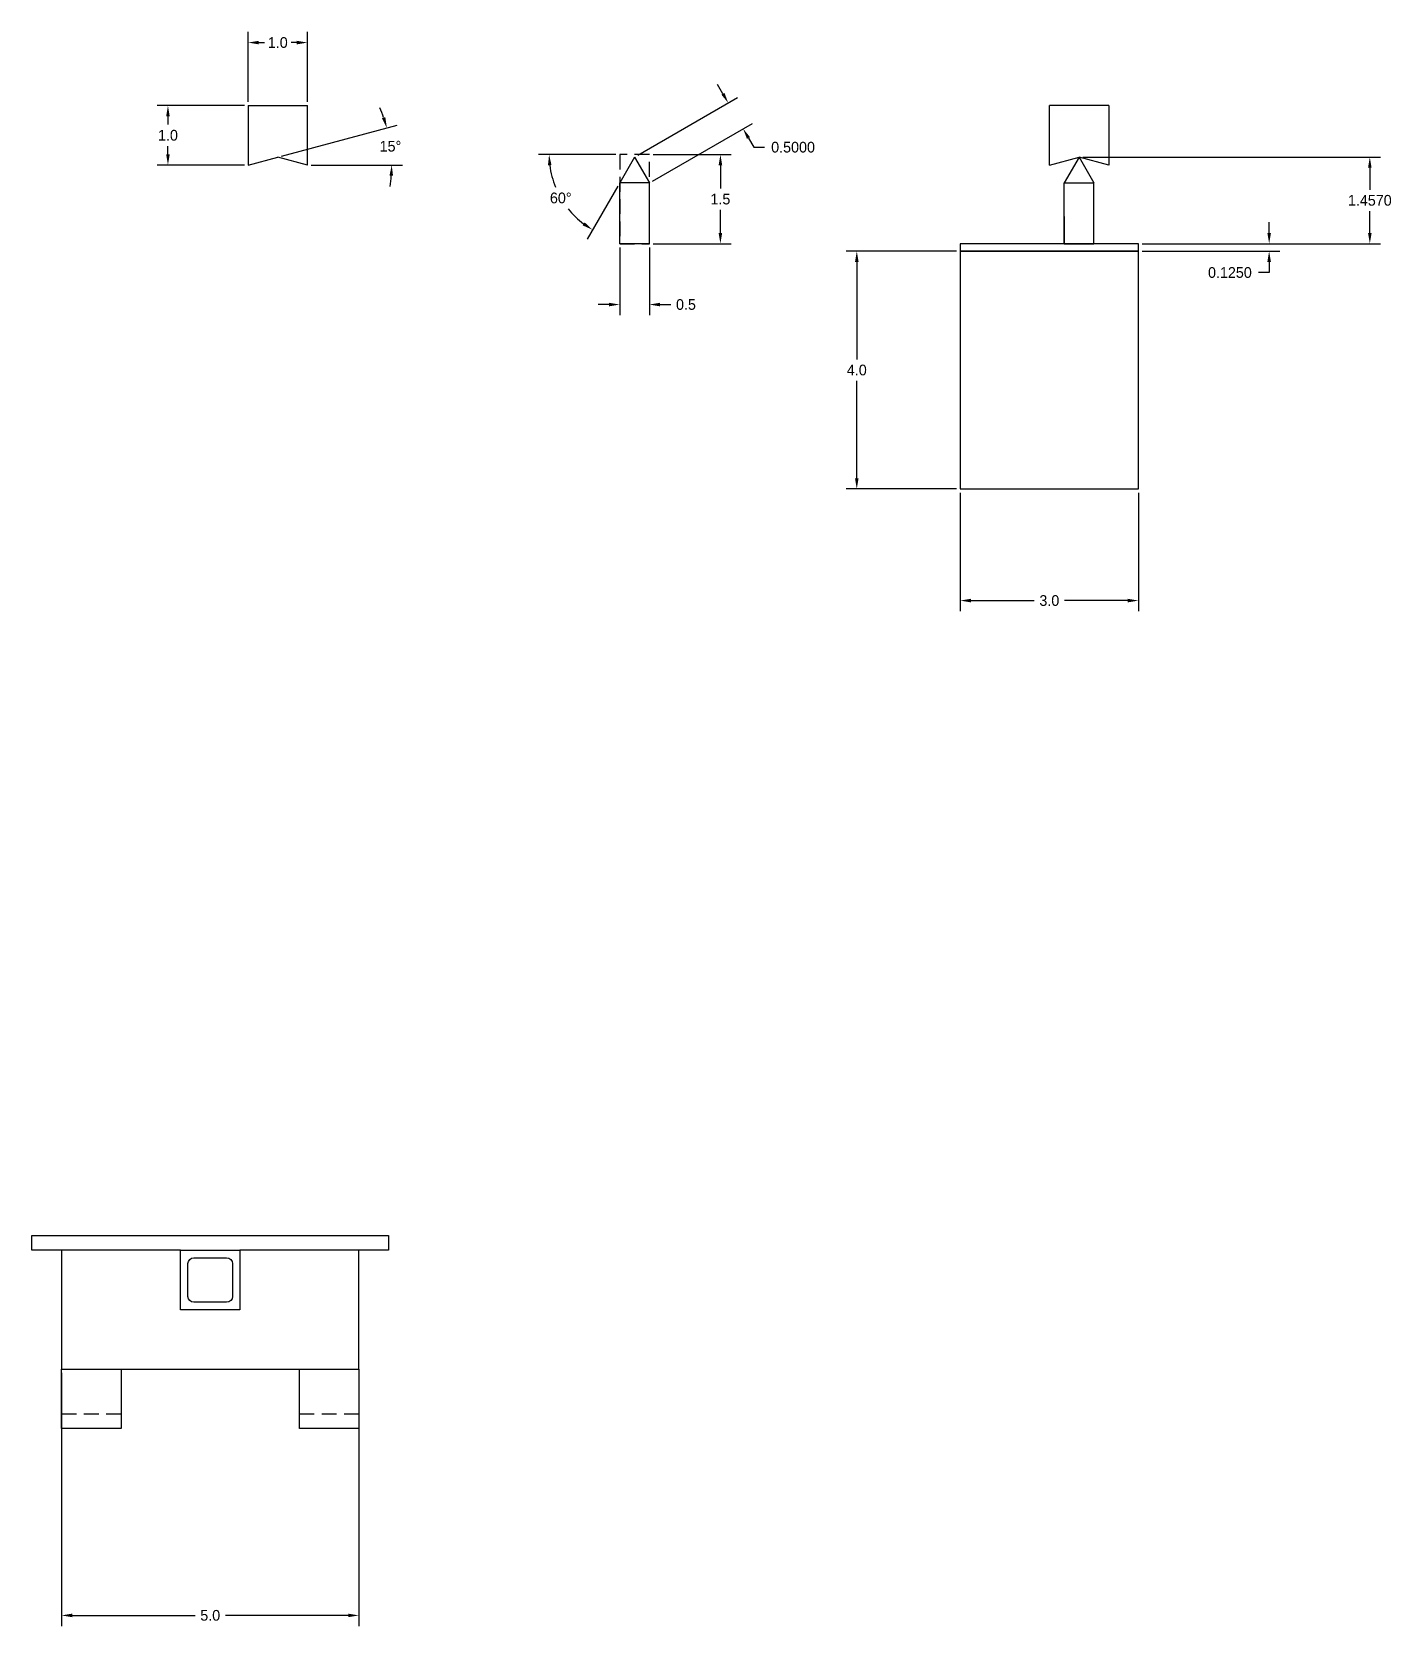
# Model space of a CAD drawing. Header units: inches. Extents: x 14.5 to 37.4, y -9.1 to 17.7.
import ezdxf

# ---------------------------------------------------------------- set-up
doc = ezdxf.new("R2010")
doc.units = ezdxf.units.IN
doc.header["$MEASUREMENT"] = 0
doc.linetypes.add('DASHED2', pattern=[0.375, 0.25, -0.125])
doc.layers.add('Dem', color=7, linetype='Continuous')
doc.dimstyles.get("Standard").update_dxf_attribs({"dimtxt": 0.18, "dimasz": 0.18, "dimexe": 0.18, "dimexo": 0.0625, "dimgap": 0.09, "dimtad": 0, "dimtih": 1, "dimtoh": 1, "dimdec": 4, "dimzin": 0, "dimdsep": 46, "dimtxsty": 'Standard', "dimcen": 0.09, "dimadec": 0, "dimazin": 0, "dimtfac": 1, "dimtdec": 4, "dimtofl": 0, "dimtmove": 0, "dimatfit": 3, "dimfxl": 0, "dimtolj": 1, "dimtzin": 0, "dimarcsym": 0})

# ---------------------------------------------------------------- blocks, each defined once
blk = doc.blocks.new('*D1')
at = {"layer": 'Defpoints', "color": 0}
for p in [(30.146, 14.02), (28.408, 10.02), (30.146, 10.02)]:
    blk.add_point(p, dxfattribs=at)
at = {"layer": 'Dem', "color": 0, "lineweight": -2}
for p, q in [((30.084, 14.02), (28.228, 14.02)), ((28.408, 13.84), (28.408, 12.2)), ((28.408, 10.2), (28.408, 11.84)), ((30.084, 10.02), (28.228, 10.02))]:
    blk.add_line(p, q, dxfattribs=at)
at = {"layer": 'Dem', "color": 0}
for points in [[(28.378, 13.84), (28.438, 13.84), (28.408, 14.02)], [(28.378, 10.2), (28.438, 10.2), (28.408, 10.02)]]:
    blk.add_solid(points, dxfattribs=at)
at = {"layer": 'Dem', "color": 0, "insert": (28.408, 12.02), "char_height": 0.18, "attachment_point": 5}
blk.add_mtext('\\A1;4.0', dxfattribs=at)
blk = doc.blocks.new('*D12')
at = {"layer": 'Defpoints', "color": 0}
for p in [(15.034, -4.784), (20.034, -4.784), (20.034, -8.925)]:
    blk.add_point(p, dxfattribs=at)
at = {"layer": 'Dem', "color": 0, "lineweight": -2}
for p, q in [((15.034, -4.846), (15.034, -9.105)), ((20.034, -4.846), (20.034, -9.105)), ((15.214, -8.925), (17.279, -8.925)), ((19.854, -8.925), (17.789, -8.925))]:
    blk.add_line(p, q, dxfattribs=at)
at = {"layer": 'Dem', "color": 0}
for points in [[(15.214, -8.895), (15.214, -8.955), (15.034, -8.925)], [(19.854, -8.895), (19.854, -8.955), (20.034, -8.925)]]:
    blk.add_solid(points, dxfattribs=at)
at = {"layer": 'Dem', "color": 0, "insert": (17.534, -8.925), "char_height": 0.18, "attachment_point": 5}
blk.add_mtext('\\A1;5.0', dxfattribs=at)
blk = doc.blocks.new('*D24')
at = {"layer": 'Defpoints', "color": 0}
for p in [(30.146, 10.02), (33.146, 10.02), (30.146, 8.143)]:
    blk.add_point(p, dxfattribs=at)
at = {"layer": 'Dem', "color": 0, "lineweight": -2}
for p, q in [((30.146, 9.958), (30.146, 7.963)), ((33.146, 9.958), (33.146, 7.963)), ((30.326, 8.143), (31.391, 8.143)), ((32.966, 8.143), (31.901, 8.143))]:
    blk.add_line(p, q, dxfattribs=at)
at = {"layer": 'Dem', "color": 0}
for points in [[(30.326, 8.173), (30.326, 8.113), (30.146, 8.143)], [(32.966, 8.173), (32.966, 8.113), (33.146, 8.143)]]:
    blk.add_solid(points, dxfattribs=at)
at = {"layer": 'Dem', "color": 0, "insert": (31.646, 8.143), "char_height": 0.18, "attachment_point": 5}
blk.add_mtext('\\A1;3.0', dxfattribs=at)
blk = doc.blocks.new('*D33')
at = {"layer": 'Defpoints', "color": 0}
for p in [(32.146, 15.602), (33.146, 14.145), (37.036, 14.145)]:
    blk.add_point(p, dxfattribs=at)
at = {"layer": 'Dem', "color": 0, "lineweight": -2}
for p, q in [((32.209, 15.602), (37.216, 15.602)), ((37.036, 15.422), (37.036, 15.054)), ((37.036, 14.325), (37.036, 14.694)), ((33.209, 14.145), (37.216, 14.145))]:
    blk.add_line(p, q, dxfattribs=at)
at = {"layer": 'Dem', "color": 0}
for points in [[(37.006, 15.422), (37.066, 15.422), (37.036, 15.602)], [(37.006, 14.325), (37.066, 14.325), (37.036, 14.145)]]:
    blk.add_solid(points, dxfattribs=at)
at = {"layer": 'Dem', "color": 0, "insert": (37.036, 14.874), "char_height": 0.18, "attachment_point": 5}
blk.add_mtext('\\A1;1.4570', dxfattribs=at)
blk = doc.blocks.new('*D36')
at = {"layer": 'Defpoints', "color": 0}
for p in [(24.92, 15.645), (24.92, 14.145), (26.114, 14.145)]:
    blk.add_point(p, dxfattribs=at)
at = {"layer": 'Dem', "color": 0, "lineweight": -2}
for p, q in [((24.983, 15.645), (26.294, 15.645)), ((26.114, 15.465), (26.114, 15.075)), ((26.114, 14.325), (26.114, 14.715)), ((24.983, 14.145), (26.294, 14.145))]:
    blk.add_line(p, q, dxfattribs=at)
at = {"layer": 'Dem', "color": 0}
for points in [[(26.084, 15.465), (26.144, 15.465), (26.114, 15.645)], [(26.084, 14.325), (26.144, 14.325), (26.114, 14.145)]]:
    blk.add_solid(points, dxfattribs=at)
at = {"layer": 'Dem', "color": 0, "insert": (26.114, 14.895), "char_height": 0.18, "attachment_point": 5}
blk.add_mtext('\\A1;1.5', dxfattribs=at)
blk = doc.blocks.new('*D37')
at = {"layer": 'Defpoints', "color": 0}
for p in [(24.42, 14.145), (24.92, 14.145), (24.92, 13.122)]:
    blk.add_point(p, dxfattribs=at)
at = {"layer": 'Dem', "color": 0, "lineweight": -2}
for p, q in [((24.42, 14.083), (24.42, 12.942)), ((24.92, 14.083), (24.92, 12.942)), ((24.24, 13.122), (24.06, 13.122)), ((25.1, 13.122), (25.28, 13.122))]:
    blk.add_line(p, q, dxfattribs=at)
at = {"layer": 'Dem', "color": 0}
for points in [[(24.24, 13.152), (24.24, 13.092), (24.42, 13.122)], [(25.1, 13.152), (25.1, 13.092), (24.92, 13.122)]]:
    blk.add_solid(points, dxfattribs=at)
at = {"layer": 'Dem', "color": 0, "insert": (25.535, 13.122), "char_height": 0.18, "attachment_point": 5}
blk.add_mtext('\\A1;0.5', dxfattribs=at)
blk = doc.blocks.new('*D38')
at = {"layer": 'Defpoints', "color": 0}
for p in [(24.42, 15.645), (24.67, 15.602), (24.92, 15.645), (23.321, 15.145), (24.42, 15.169)]:
    blk.add_point(p, dxfattribs=at)
at = {"layer": 'Dem', "color": 0, "lineweight": -2}
for p, q in [((24.358, 15.645), (23.053, 15.645)), ((24.389, 15.115), (23.874, 14.223))]:
    blk.add_line(p, q, dxfattribs=at)
for start, end in [(187.0601, 202.1391), (218.546, 232.9399)]:
    blk.add_arc((24.695, 15.645), 1.462, start, end, dxfattribs=at)
at = {"layer": 'Dem', "color": 0}
for points in [[(23.214, 15.464), (23.274, 15.467), (23.233, 15.645)], [(23.831, 14.504), (23.797, 14.454), (23.964, 14.379)]]:
    blk.add_solid(points, dxfattribs=at)
at = {"layer": 'Dem', "color": 0, "insert": (23.429, 14.914), "char_height": 0.18, "attachment_point": 5}
blk.add_mtext('\\A1;60°', dxfattribs=at)
blk = doc.blocks.new('*D39')
at = {"layer": 'Defpoints', "color": 0}
for p in [(18.17, 17.528), (18.17, 16.468), (19.17, 16.468)]:
    blk.add_point(p, dxfattribs=at)
at = {"layer": 'Dem', "color": 0, "lineweight": -2}
for p, q in [((18.17, 16.531), (18.17, 17.708)), ((19.17, 16.531), (19.17, 17.708)), ((18.35, 17.528), (18.445, 17.528)), ((18.99, 17.528), (18.895, 17.528))]:
    blk.add_line(p, q, dxfattribs=at)
at = {"layer": 'Dem', "color": 0}
for points in [[(18.35, 17.558), (18.35, 17.498), (18.17, 17.528)], [(18.99, 17.558), (18.99, 17.498), (19.17, 17.528)]]:
    blk.add_solid(points, dxfattribs=at)
at = {"layer": 'Dem', "color": 0, "insert": (18.67, 17.528), "char_height": 0.18, "attachment_point": 5}
blk.add_mtext('\\A1;1.0', dxfattribs=at)
blk = doc.blocks.new('*D40')
at = {"layer": 'Defpoints', "color": 0}
for p in [(18.17, 16.468), (16.823, 15.468), (18.17, 15.468)]:
    blk.add_point(p, dxfattribs=at)
at = {"layer": 'Dem', "color": 0, "lineweight": -2}
for p, q in [((18.108, 16.468), (16.643, 16.468)), ((16.823, 16.288), (16.823, 16.148)), ((16.823, 15.648), (16.823, 15.788)), ((18.108, 15.468), (16.643, 15.468))]:
    blk.add_line(p, q, dxfattribs=at)
at = {"layer": 'Dem', "color": 0}
for points in [[(16.793, 16.288), (16.853, 16.288), (16.823, 16.468)], [(16.793, 15.648), (16.853, 15.648), (16.823, 15.468)]]:
    blk.add_solid(points, dxfattribs=at)
at = {"layer": 'Dem', "color": 0, "insert": (16.823, 15.968), "char_height": 0.18, "attachment_point": 5}
blk.add_mtext('\\A1;1.0', dxfattribs=at)
blk = doc.blocks.new('*D41')
at = {"layer": 'Defpoints', "color": 0}
for p in [(18.67, 15.602), (20.577, 15.679), (18.17, 15.468), (18.17, 15.468), (19.17, 15.468)]:
    blk.add_point(p, dxfattribs=at)
at = {"layer": 'Dem', "color": 0, "lineweight": -2}
for p, q in [((18.73, 15.618), (20.677, 16.14)), ((19.233, 15.468), (20.766, 15.468))]:
    blk.add_line(p, q, dxfattribs=at)
for start, end in [(19.2681, 23.5381), (351.4599, 355.73)]:
    blk.add_arc((18.17, 15.468), 2.416, start, end, dxfattribs=at)
at = {"layer": 'Dem', "color": 0}
for points in [[(20.479, 16.274), (20.422, 16.257), (20.504, 16.094)], [(20.549, 15.29), (20.609, 15.287), (20.586, 15.468)]]:
    blk.add_solid(points, dxfattribs=at)
at = {"layer": 'Dem', "color": 0, "insert": (20.565, 15.784), "char_height": 0.18, "attachment_point": 5}
blk.add_mtext('\\A1;15°', dxfattribs=at)
blk = doc.blocks.new('*D42')
at = {"layer": 'Defpoints', "color": 0}
for p in [(26.496, 16.079), (24.67, 15.602), (24.92, 15.169)]:
    blk.add_point(p, dxfattribs=at)
at = {"layer": 'Dem', "color": 0, "lineweight": -2}
for p, q in [((26.156, 16.668), (26.066, 16.824)), ((24.724, 15.633), (26.402, 16.602)), ((24.974, 15.2), (26.652, 16.169)), ((26.586, 15.923), (26.676, 15.768)), ((26.676, 15.768), (26.856, 15.768))]:
    blk.add_line(p, q, dxfattribs=at)
at = {"layer": 'Dem', "color": 0}
for points in [[(26.182, 16.683), (26.131, 16.653), (26.246, 16.512)], [(26.612, 15.938), (26.561, 15.908), (26.496, 16.079)]]:
    blk.add_solid(points, dxfattribs=at)
at = {"layer": 'Dem', "color": 0, "insert": (27.336, 15.768), "char_height": 0.18, "attachment_point": 5}
blk.add_mtext('\\A1;0.5000', dxfattribs=at)
blk = doc.blocks.new('*D43')
at = {"layer": 'Defpoints', "color": 0}
for p in [(33.146, 14.145), (33.146, 14.02), (35.343, 14.02)]:
    blk.add_point(p, dxfattribs=at)
at = {"layer": 'Dem', "color": 0, "lineweight": -2}
for p, q in [((35.343, 14.325), (35.343, 14.505)), ((33.209, 14.145), (35.523, 14.145)), ((33.209, 14.02), (35.523, 14.02)), ((35.343, 13.84), (35.343, 13.66)), ((35.343, 13.66), (35.163, 13.66))]:
    blk.add_line(p, q, dxfattribs=at)
at = {"layer": 'Dem', "color": 0}
for points in [[(35.313, 14.325), (35.373, 14.325), (35.343, 14.145)], [(35.313, 13.84), (35.373, 13.84), (35.343, 14.02)]]:
    blk.add_solid(points, dxfattribs=at)
at = {"layer": 'Dem', "color": 0, "insert": (34.683, 13.66), "char_height": 0.18, "attachment_point": 5}
blk.add_mtext('\\A1;0.1250', dxfattribs=at)

msp = doc.modelspace()

# ---------------------------------------------------------------- linework, layer by layer
at = {"color": 3}
for p, q in [((18.17, 16.46833), (18.17, 15.46833)), ((19.17, 15.46833), (19.17, 16.46833)), ((31.64629, 15.46833), (31.64629, 16.46833)), ((32.64629, 16.46833), (32.64629, 15.46833))]:
    msp.add_line(p, q, dxfattribs=at)
at = {"color": 3, "linetype": 'DASHED2'}
for p, q in [((15.0345, -5.53395), (16.0345, -5.53395)), ((19.0345, -5.53395), (20.0345, -5.53395))]:
    msp.add_line(p, q, dxfattribs=at)
at = {"color": 1}
msp.add_lwpolyline([(30.14629, 14.02023), (30.14629, 10.02023), (33.14629, 10.02023), (33.14629, 14.02023)], close=True, dxfattribs=at)
msp.add_lwpolyline([(17.0345, -2.78395), (18.0345, -2.78395), (18.0345, -3.78395), (17.0345, -3.78395)], close=True)
at = {"color": 3}
for points in [[(15.0345, -4.78395), (16.0345, -4.78395), (16.0345, -5.78395), (15.0345, -5.78395)], [(19.0345, -4.78395), (20.0345, -4.78395), (20.0345, -5.78395), (19.0345, -5.78395)]]:
    msp.add_lwpolyline(points, close=True, dxfattribs=at)
at = {"layer": 'Dem', "color": 3}
for p, q in [((18.17, 16.46833), (19.17, 16.46833)), ((32.64629, 16.46833), (31.64629, 16.46833)), ((18.17, 15.46833), (18.67004, 15.6023)), ((19.17, 15.46833), (18.66994, 15.60227)), ((31.64629, 15.46833), (32.14635, 15.60227)), ((32.64629, 15.46833), (32.14626, 15.6023))]:
    msp.add_line(p, q, dxfattribs=at)
at = {"layer": 'Dem', "color": 1}
for p, q in [((24.67001, 15.6022), (24.42, 15.16918)), ((24.66994, 15.60227), (24.92, 15.16916)), ((32.14635, 15.60227), (31.89629, 15.16916)), ((32.14628, 15.6022), (32.39629, 15.16918)), ((24.42, 14.14523), (24.42, 15.16918)), ((24.92, 15.16916), (24.42, 15.16918)), ((24.92, 14.14523), (24.92, 15.16916)), ((31.89629, 15.16916), (32.39629, 15.16918)), ((31.89629, 14.14523), (31.89629, 15.16916)), ((32.39629, 14.14523), (32.39629, 15.16918)), ((31.89629, 14.60463), (31.89629, 14.14523)), ((32.39629, 14.14523), (32.39629, 14.60463)), ((24.92, 14.14523), (24.42, 14.14523)), ((31.89629, 14.14523), (32.39629, 14.14523))]:
    msp.add_line(p, q, dxfattribs=at)
at = {"layer": 'Dem'}
for p, q in [((14.5345, -2.78395), (14.5345, -2.53395)), ((14.5345, -2.53395), (18.0345, -2.53395)), ((18.0345, -2.53395), (20.5345, -2.53395)), ((20.5345, -2.53395), (20.5345, -2.78395)), ((17.0345, -2.78395), (14.5345, -2.78395)), ((17.0345, -2.78395), (15.0345, -2.78395)), ((15.0345, -2.78395), (15.0345, -4.78395)), ((20.0345, -2.78395), (18.0345, -2.78395)), ((20.5345, -2.78395), (18.0345, -2.78395)), ((20.0345, -4.78395), (20.0345, -2.78395)), ((15.0345, -4.78395), (20.0345, -4.78395))]:
    msp.add_line(p, q, dxfattribs=at)
at = {"layer": 'Dem', "color": 6, "linetype": 'DASHED2'}
msp.add_lwpolyline([(24.42, 14.14523), (24.92, 14.14523), (24.92, 15.64523), (24.42, 15.64523)], close=True, dxfattribs=at)
at = {"layer": 'Dem', "color": 1}
msp.add_lwpolyline([(30.14629, 14.02023), (33.14629, 14.02023), (33.14629, 14.14523), (30.14629, 14.14523)], close=True, dxfattribs=at)
at = {"layer": 'Dem'}
msp.add_lwpolyline([(17.2595, -2.90895), (17.8095, -2.90895, -0.41421356), (17.9095, -3.00895), (17.9095, -3.55895, -0.41421356), (17.8095, -3.65895), (17.2595, -3.65895, -0.41421356), (17.1595, -3.55895), (17.1595, -3.00895, -0.41421356)], format="xyb", close=True, dxfattribs=at)

# ---------------------------------------------------------------- dimensions: what is measured, and where the dimension line sits
for base, p1, p2, angle, picture, middle in [((18.17, 17.52796), (19.17, 16.46833), (18.17, 16.46833), 180, '*D39', (18.67, 17.52796)), ((16.82327, 15.46833), (18.17, 16.46833), (18.17, 15.46833), 90, '*D40', (16.82327, 15.96833)), ((26.11414, 14.14523), (24.92, 15.64523), (24.92, 14.14523), 90, '*D36', (26.11414, 14.89523)), ((28.40815, 10.02023), (30.14629, 14.02023), (30.14629, 10.02023), 270, '*D1', (28.40815, 12.02023))]:
    dim = msp.add_linear_dim(base=base, p1=p1, p2=p2, angle=angle, dimstyle='Standard', override={"dimdec": 1}, dxfattribs=at)
    dim.commit()
    dim.dimension.update_dxf_attribs({"geometry": picture, "text_midpoint": middle})
dim = msp.add_aligned_dim(p1=(24.67, 15.60218), p2=(24.92, 15.16916), distance=1.82037, dimstyle='Standard', dxfattribs=at)
dim.commit()
dim.dimension.update_dxf_attribs({"geometry": '*D42', "text_midpoint": (27.33649, 15.76757)})
for base, line1, line2, picture, middle in [((20.57662, 15.67886), ((18.17, 15.46833), (19.17, 15.46833)), ((18.17, 15.46833), (18.67004, 15.6023)), '*D41', (20.56515, 15.78362)), ((23.32129, 15.14529), ((24.92, 15.64523), (24.42, 15.64523)), ((24.67001, 15.6022), (24.42, 15.16918)), '*D38', (23.42897, 14.91437))]:
    dim = msp.add_angular_dim_2l(base=base, line1=line1, line2=line2, dimstyle='Standard', dxfattribs=at)
    dim.commit()
    dim.dimension.update_dxf_attribs({"geometry": picture, "text_midpoint": middle})
for base, p1, p2, picture, middle in [((37.03616, 14.14523), (32.14635, 15.60227), (33.14629, 14.14523), '*D33', (37.03616, 14.87375)), ((35.3433, 14.02023), (33.14629, 14.14523), (33.14629, 14.02023), '*D43', (34.6833, 13.66023))]:
    dim = msp.add_linear_dim(base=base, p1=p1, p2=p2, angle=90, dimstyle='Standard', dxfattribs=at)
    dim.commit()
    dim.dimension.update_dxf_attribs({"geometry": picture, "text_midpoint": middle})
for base, p1, p2, picture, middle in [((24.92, 13.12246), (24.42, 14.14523), (24.92, 14.14523), '*D37', (25.535, 13.12246)), ((30.14629, 8.14349), (33.14629, 10.02023), (30.14629, 10.02023), '*D24', (31.64629, 8.14349)), ((20.0345, -8.92515), (15.0345, -4.78395), (20.0345, -4.78395), '*D12', (17.5345, -8.92515))]:
    dim = msp.add_linear_dim(base=base, p1=p1, p2=p2, dimstyle='Standard', override={"dimdec": 1}, dxfattribs=at)
    dim.commit()
    dim.dimension.update_dxf_attribs({"geometry": picture, "text_midpoint": middle})

doc.saveas('drawing.dxf')
